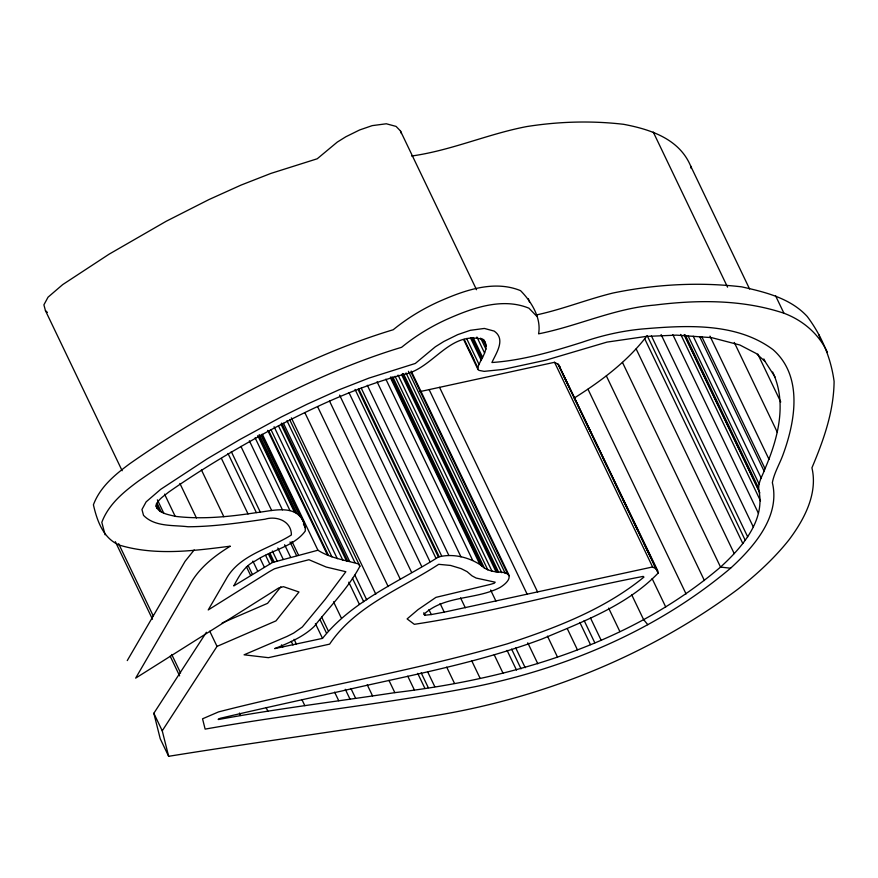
<?xml version="1.0" encoding="UTF-8"?>
<svg xmlns="http://www.w3.org/2000/svg" width="878" height="878" viewBox="0 0 878 878"><rect width="100%" height="100%" fill="white"/><g stroke="black" fill="none" stroke-linecap="round" stroke-linejoin="round"><path stroke-width="1.32" d="M289.597 419.497L359.903 566.222C348.314 588.282 329.612 606.61 314.313 626.354C303.206 637.044 288.774 642.97 274.682 648.612L322.511 638.383C352.407 600.936 398.623 582.07 438.385 557.036C452.554 553.118 469.313 557.223 481.265 565.443C485.501 569.833 491.636 571.391 497.508 572.05C513.345 571.71 511.731 580.303 500.098 587.448C475.942 599.992 444.509 595.152 423.833 614.359L424.985 615.215L431.296 614.556L444.235 612.142L652.606 566.968L656.492 569.131L658.171 573.038C627.133 605.359 582.827 621.701 542.231 638.921C477.336 663.241 408.83 675.511 341.52 691.063C301.143 699.942 260.744 708.744 220.499 718.237C218.644 718.753 216.416 720.125 220.191 719.214C278.117 708.601 336.625 701.478 394.837 692.643C511.27 678.749 629.745 644.43 720.542 567.078C741.427 547.949 765.781 520.5 758.746 489.924C757.901 482.384 762.664 475.58 765.034 468.676C777.952 438.66 787.346 403.057 772.651 372.02M775.011 376.958L765.012 361.407L756.134 353.45L739.825 344.988L711.586 337.635L676.477 335.144L646.153 336.428L606.994 342.102L546.028 360.123L503.094 369.429L484.129 371.35L479.092 370.406L478.005 369.517L477.775 367.695C480.376 358.773 490.286 349.323 483.844 339.929M127.255 660.596L185.082 561.316L194.192 549.946M536.601 314.895C562.568 309.319 587.272 299.31 613.042 293.011C655.295 284.285 698.8 281.827 741.69 286.854C765.144 292.111 790.277 298.114 807.189 316.431C821.545 335.572 830.884 357.653 834.1 381.392C833.771 411.782 823.575 440.24 811.93 467.82C818.022 493.634 804.204 519.589 789.015 539.816A223.846 96.723 -25.6 0 1 737.608 589.412C649.325 655.197 544.206 697.505 435.762 715.515C346.876 730.079 257.55 741.976 168.642 756.309L160.235 738.76L153.837 713.276L206.396 632.27M168.642 756.309L162.243 730.814L217.02 646.395L275.988 620.878L298.97 591.991L283.484 586.691L278.798 587.898L135.662 678.134L189.11 586.186C198.077 568.681 213.859 556.246 230.343 546.171C193.665 550.835 155.285 555.994 119.243 545.062C103.165 538.324 97.03 520.61 93.408 504.795C100.103 486.928 114.853 474.746 129.735 463.749C166.194 438.089 204.607 415.349 243.656 393.904C291.562 368.365 341.213 345.394 393.212 329.744C406.898 318.582 422.033 309.265 438.1 301.955C463.288 290.728 493.579 279.566 520.544 290.651C531.355 301.582 541.496 317.847 538.587 333.838C577.79 326.089 614.545 308.299 654.714 305.083C697.758 299.716 742.382 299.409 783.922 313.216C802.997 320.393 818.746 333.838 827.46 352.418M574.431 397.932C601.463 380.865 627.693 361.231 647.163 335.583L745.224 540.266M280.872 586.844L267.581 603.329L222.156 622.963M730.562 568.22C753.752 547.038 780.542 516.527 772.355 482.67C774.122 473.242 779.181 464.769 782.583 455.869C795.205 422.142 803.502 376.453 773.046 349.653C736.005 322.039 685.488 325.332 641.675 329.041C621.394 330.984 601.474 335.561 582.246 342.233C552.844 351.507 522.772 360.397 491.91 362.515C496.3 352.857 506.024 339.259 494.149 331.083L484.382 328.449L470.268 330.315L457.668 334.65L443.895 341.454L435.323 346.799L415.305 363.459L368.958 378.1L339.095 389.777L307.07 404.22L281.267 417.006L239.738 439.604L207.175 458.843L160.74 489.298L146.121 501.865L141.962 509.503L143.52 515.364C154.846 527.118 173.273 524.923 188.046 526.756C213.936 526.635 239.518 522.849 265.079 519.205C276.713 515.595 291.452 521.104 291.397 534.954C269.305 549.035 239.255 554.72 225.942 579.447L208.218 609.947L269.414 571.611L274.408 568.823L280.675 566.958L308.957 559.725L326.21 567.045L345.855 571.71L325.123 599.444L302.328 626.991L293.614 633.104L287.018 636.429L244.073 654.812L268.416 657.677L329.623 644.134C355.436 605.666 401.246 588.853 438.693 564.324L450.579 565.443L461.126 568.626L467.085 571.644L471.936 575.803L476.128 578.053L495.214 582.202L494.193 583.266L490.308 584.408L435.96 597.358L418.016 609.639L407.107 618.913L414.328 624.313C491.384 612.745 566.694 590.949 643.212 576.396L643.936 577.098C604.36 609.475 555.653 627.935 507.561 643.75C412.473 671.407 314.379 687.255 218.578 711.893L202.544 718.808L205.134 729.113C295.019 713.134 386.046 703.98 475.7 686.585C568.055 667.664 658.193 629.306 730.562 568.22L720.542 567.078L622.469 362.405M261.545 434.39L303.492 521.938L305.193 527.623L305.281 531.047C293.614 546.906 271.324 550.045 255.476 560.822C244.797 565.597 238.992 576.034 233.767 585.933L272.487 562.48L317.924 550.221C330.326 558.156 345.01 560.054 358.751 564.049L359.903 566.222M420.013 391.599L554.545 362.296L558.43 364.447L657.918 571.117M411.617 156.01C451.094 150.544 487.806 133.983 526.767 126.564C558.77 121.515 591.333 120.538 623.556 124.303C650.214 129.329 679.177 138.757 690.602 165.887L749.592 289.005M155.867 506.068C159.006 513.553 168.356 514.519 175.194 516.341C202.236 519.6 229.553 516.736 256.354 512.631C271.609 511.095 295.436 503.489 303.492 521.938M476.534 289.729L400.434 130.91L396.077 126.41L386.32 123.776L372.206 125.631L359.607 129.966L345.833 136.77L337.251 142.115L317.232 158.775L270.896 173.416L241.033 185.093L209.008 199.547L166.26 221.234L109.113 254.17L62.678 284.615L48.049 297.181L43.9 304.831L45.458 310.68L47.379 312.403M536.776 316.278L528.951 308.2C501.986 297.115 471.695 308.266 446.507 319.493C430.439 326.814 415.305 336.12 401.619 347.293C349.609 362.943 299.969 385.914 252.063 411.442C213.014 432.898 174.601 455.638 138.142 481.298C123.26 492.284 108.51 504.466 101.815 522.333L105.108 534.768M485.029 342.387L481.89 339.149C448.757 330.984 432.393 369.934 402.497 374.73C355.601 387.385 311.46 408.38 268.646 431.01C234.426 449.832 200.7 469.675 168.697 492.108C164.065 495.894 158.391 499.143 156.108 504.993L157.052 508.527M647.81 624.708L643.574 619.561L631.754 594.9M775.515 295.666L783.922 313.216M763.827 358.937L765.012 361.407M653.243 132.029L727.566 287.161M757.714 353.911L780.751 402.003M734.293 342.464L777.414 432.47M709.973 336.109L769.04 459.403M701.829 336.746L765.034 468.676M699.645 336.625L764.036 471.014M693.225 336.23L761.16 478.027M688.187 336.033L759.075 483.987M685.213 334.88L758.471 487.773M684.302 334.573L758.965 490.582M684.247 335.089L759.865 492.92M680.735 334.43L760.491 500.888M672.8 334.606L758.46 513.389M661.112 334.562L753.269 526.91M651.399 335.89L747.694 536.875M644.77 338.875L742.843 543.548M636.155 348.917L734.217 553.59M606.347 375.894L704.419 580.567M587.997 389.239L686.069 593.923M558.43 364.447L656.492 569.131M563.061 374.522L568.966 386.847M573.696 396.713L576.056 401.641M583.146 416.435L590.828 432.47M593.78 438.638L597.918 447.264M602.637 457.131L606.775 465.757M614.457 481.792L621.547 496.586M622.721 499.055L628.637 511.38M633.356 521.247L637.494 529.873M643.991 543.438L650.488 557.003M653.441 563.171L658.171 573.038M557.969 364.15L656.042 568.834M554.545 362.296L652.606 566.968M652.124 578.602L665.711 606.961M483.723 340.038L485.753 344.363M482.68 338.985L486.225 346.382M480.661 338.129L485.984 349.235M608.652 608.136L619.879 631.567M476.908 337.031L484.59 353.055M473.132 337.536L482.593 357.269M471.826 337.712L481.868 358.674M470.498 337.898L481.133 360.101M466.602 338.469L479.004 364.359M469.642 350.673L473.769 359.3M464.188 339.347L477.775 367.695M463.825 339.918L478.005 369.517M590.477 617.969L601.112 640.161M584.177 620.625L594.812 642.817M579.853 622.458L590.488 644.65M567.364 628.824L577.417 649.786M439.549 387.341L537.621 592.024M547.455 636.122L557.497 657.084M429.133 389.612L527.195 594.296M411.2 371.043L509.273 575.716M410.981 372.14L507.857 574.355M408.435 371.284L505.311 573.488M406.042 372.941L501.744 572.697M403.485 373.655L498.605 572.171M402.387 373.534L497.508 572.05M401.553 374.577L496.081 571.863M527.766 642.795L537.808 663.757M398.052 375.082L491.976 571.128M395.023 376.267L487.773 569.844M392.795 376.903L484.36 568.022M391.588 377.474L481.967 566.123M390.875 376.794L481.265 565.443M390.403 377.716L479.607 563.906M490.615 590.005L495.927 601.101M515.748 647.953L525.198 667.686M385.859 379.142L472.704 560.394M511.6 649.105L521.049 668.827M507.067 650.368L516.516 670.09M377.079 381.776L460.972 556.861M367.344 385.288L448.867 555.445M494.226 654.823L503.083 673.316M361.253 388.142L441.59 555.829M460.566 597.874L465.285 607.741M358.828 389.053L439.176 556.74M358.037 389.349L438.385 557.036M355.041 389.404L435.982 558.331M349.049 392.762L429.979 561.679M471.826 660.991L480.09 678.244M440.097 603.515L444.235 612.142M339.588 395.1L421.703 566.486M329.513 401.059L411.628 572.445M428.925 609.628L431.296 614.556M423.8 612.756L424.985 615.215M446.715 667.148L454.398 683.183M317.584 406.613L400.291 579.239M304.885 412.726L388.186 586.581M427.663 671.813L434.753 686.607M421.188 672.833L428.277 687.639M417.709 673.36L424.798 688.165M291.331 417.851L375.817 594.176M286.974 420.683L354.91 562.48M407.776 676.192L414.273 689.746M283.484 423.35L349.653 561.448M354.888 575.156L366.697 599.817M281.651 423.086L347.809 561.185M280.938 424.118L346.503 560.987M352.451 578.284L363.679 601.704M278.436 425.775L342.826 560.175M348.764 582.18L359.398 604.371M274.09 426.73L337.295 558.671M271.072 429.836L331.917 556.839M388.932 680.318L394.837 692.643M268.789 430.889L328.46 555.423M267.724 430.352L327.395 554.885M262.401 434.314L317.924 550.221M261.106 435.17L300.089 516.549M303.426 523.925L305.193 527.623M259.197 434.566L297.005 513.487M258.955 436.278L295.579 512.719M257.759 435.598L294.393 512.05M255.114 437.815L289.97 510.557M333.53 601.792L341.213 617.816M367.245 684.818L372.568 695.914M249.352 440.789L282.442 509.833M291.99 541.496L298.487 555.061M290.025 541.978L296.523 555.544M240.945 446.419L271.675 510.535M321.666 617.08L328.163 630.645M284.626 544.755L290.53 557.08M319.932 619.451L326.44 633.016M350.926 688.495L355.656 698.361M315.421 623.589L322.511 638.383M277.799 548.004L283.111 559.099M345.306 689.296L350.026 699.162M231.287 451.61L260.239 512.028M227.995 453.454L256.354 512.631M272.356 551L277.086 560.866M269.952 553.206L274.09 561.832M269.14 553.535L273.277 562.161M268.35 553.853L272.487 562.48M334.617 692.138L338.754 700.765M221.454 458.47L248.035 513.959M265.562 555.302L269.7 563.928M260.097 558.375L264.234 567.001M294.086 639.327L296.457 644.265M252.886 561.086L257.605 570.952M291.233 641.335L293 645.045M248.167 565.597L252.304 574.234M201.402 469.884L223.846 516.736M246.422 566.716L250.559 575.342M281.476 644.88L282.661 647.349M301.889 699.525L304.842 705.682M179.902 483.46L196.442 517.976M164.559 494.138L175.194 516.341M266.089 707.525L267.867 711.224M157.392 499.856L163.89 513.421M157.008 503.16L161.135 511.786M156.383 503.698L159.928 511.095M209.743 631.183L217.02 646.395M239.474 713.046L240.66 715.515M45.458 310.68L122.141 470.729M118.629 543.68L153.43 616.312M171.726 654.483L180.572 672.943M115.325 541.66L152.487 619.231M170.178 656.162L179.617 675.862M153.837 713.276L162.243 730.814M401.4 133.533L400.434 130.91M528.369 298.739L529.522 302.043M819.053 334.88L819.964 338.831M690.602 165.887L691.205 168.488M559.857 366.444L560.109 368.354"/></g></svg>
